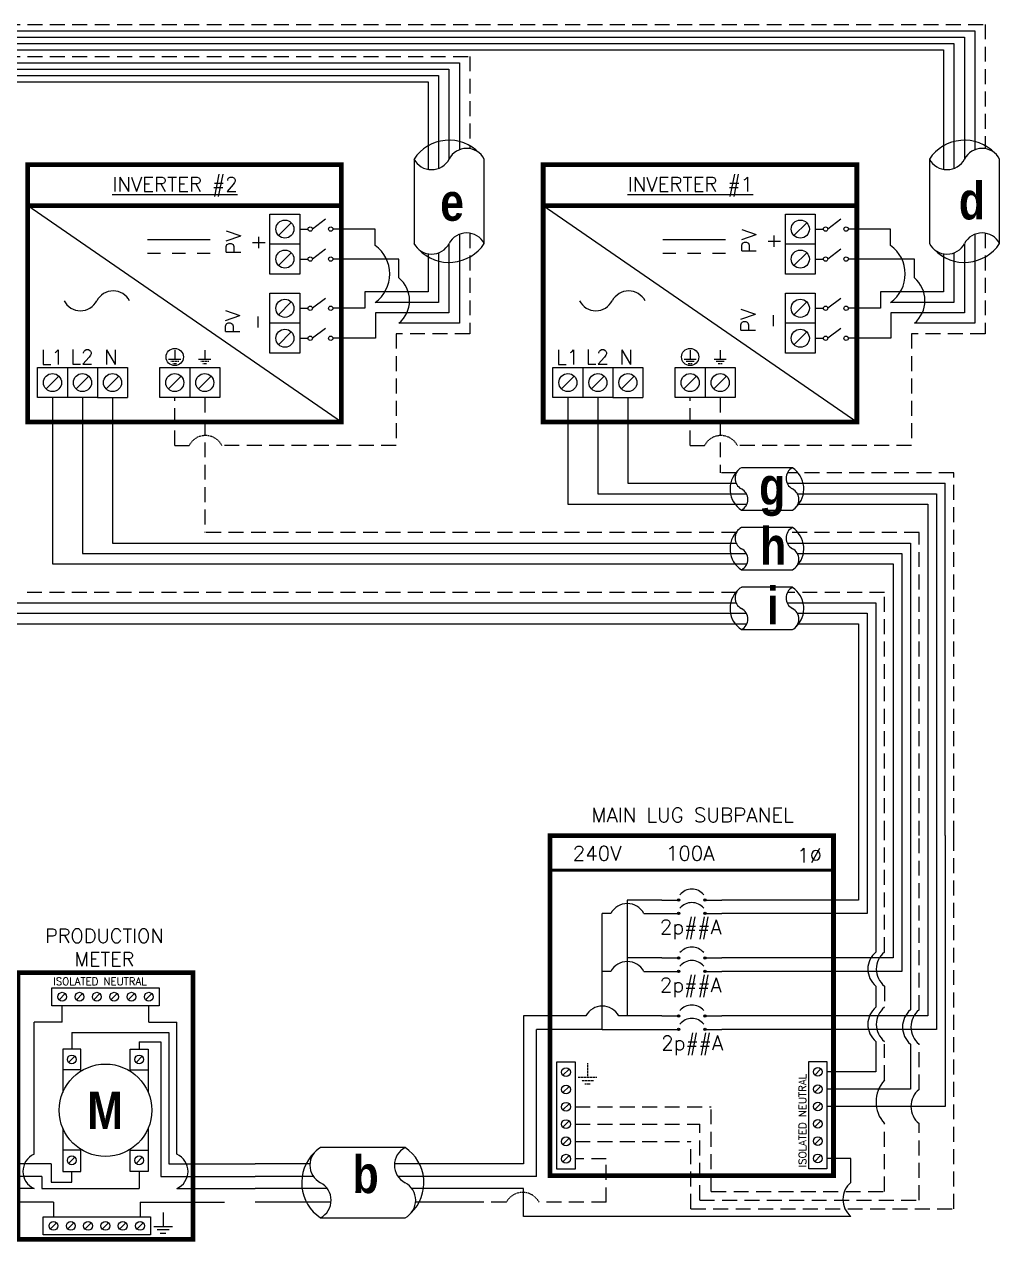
# Model space of a CAD drawing. Header units: feet. Extents: x 8026 to 8796, y 15293 to 15847.
# Drawn here: x 8536.2 to 8781.1, y 15506.4 to 15812.2 of the extents above; entities that cross this region are included whole.
import ezdxf

# ---------------------------------------------------------------- set-up
doc = ezdxf.new("R2010")
doc.units = ezdxf.units.FT
doc.header["$MEASUREMENT"] = 0
doc.linetypes.add('HIDDEN', pattern=[0.375, 0.25, -0.125])
for name, color, linetype in [('ONE LINE BLOCKS', 7, 'Continuous'), ('TABLES', 7, 'Continuous'), ('TEXT', 7, 'Continuous'), ('Z - TITLEBLOCK TXT', 7, 'Continuous')]:
    doc.layers.add(name, color=color, linetype=linetype)
doc.styles.add('ONE LINE TXT', font='techb___.ttf')
doc.styles.get("Standard").update_dxf_attribs({"font": 'simplex.shx'})

# ---------------------------------------------------------------- blocks, each defined once
blk = doc.blocks.new('*U14')
at = {"layer": 'ONE LINE BLOCKS', "linetype": 'Continuous'}
h = blk.add_hatch(color=1, dxfattribs=at)
h.dxf.hatch_style = 1
edge = h.paths.add_edge_path()
edge.add_arc((52.27, 75.95), 0.291, 0, 360)
h = blk.add_hatch(color=1, dxfattribs=at)
h.dxf.hatch_style = 1
edge = h.paths.add_edge_path()
edge.add_arc((58.94, 75.95), 0.291, 0, 360)
h = blk.add_hatch(color=1, dxfattribs=at)
h.dxf.hatch_style = 1
edge = h.paths.add_edge_path()
edge.add_arc((52.27, 72.57), 0.291, 0, 360)
h = blk.add_hatch(color=1, dxfattribs=at)
h.dxf.hatch_style = 1
edge = h.paths.add_edge_path()
edge.add_arc((58.94, 72.57), 0.291, 0, 360)
h = blk.add_hatch(color=1, dxfattribs=at)
h.dxf.hatch_style = 1
edge = h.paths.add_edge_path()
edge.add_arc((52.27, 61.39), 0.291, 0, 360)
h = blk.add_hatch(color=1, dxfattribs=at)
h.dxf.hatch_style = 1
edge = h.paths.add_edge_path()
edge.add_arc((58.94, 61.39), 0.291, 0, 360)
h = blk.add_hatch(color=1, dxfattribs=at)
h.dxf.hatch_style = 1
edge = h.paths.add_edge_path()
edge.add_arc((52.27, 58.01), 0.291, 0, 360)
h = blk.add_hatch(color=1, dxfattribs=at)
h.dxf.hatch_style = 1
edge = h.paths.add_edge_path()
edge.add_arc((58.94, 58.01), 0.291, 0, 360)
h = blk.add_hatch(color=1, dxfattribs=at)
h.dxf.hatch_style = 1
edge = h.paths.add_edge_path()
edge.add_arc((52.27, 46.83), 0.291, 0, 360)
h = blk.add_hatch(color=1, dxfattribs=at)
h.dxf.hatch_style = 1
edge = h.paths.add_edge_path()
edge.add_arc((58.94, 46.83), 0.291, 0, 360)
h = blk.add_hatch(color=1, dxfattribs=at)
h.dxf.hatch_style = 1
edge = h.paths.add_edge_path()
edge.add_arc((52.27, 43.45), 0.291, 0, 360)
h = blk.add_hatch(color=1, dxfattribs=at)
h.dxf.hatch_style = 1
edge = h.paths.add_edge_path()
edge.add_arc((58.94, 43.45), 0.291, 0, 360)
at = {"color": 7, "linetype": 'Continuous'}
for p, q in [((97.46, 92.13), (97.46, 75.95)), ((106.16, 92.13), (106.16, 61.39)), ((114.86, 92.13), (114.86, 46.83)), ((48.07, 75.95), (39.41, 75.95)), ((39.41, 75.95), (39.41, 61.39)), ((97.46, 75.95), (63.14, 75.95)), ((48.07, 61.39), (39.41, 61.39)), ((39.41, 61.39), (39.41, 46.83)), ((106.16, 61.39), (63.14, 61.39)), ((29, 46.83), (13.32, 46.83)), ((13.32, 46.83), (13.32, 9.66)), ((48.07, 46.83), (37.24, 46.83)), ((114.86, 46.83), (63.14, 46.83)), ((13.32, 9.66), (0, 9.66))]:
    blk.add_line(p, q, dxfattribs=at)
at = {"color": 10, "linetype": 'Continuous'}
for p, q in [((99.63, 92.13), (99.63, 72.57)), ((108.33, 92.13), (108.33, 58.01)), ((117.03, 92.13), (117.03, 43.45)), ((33.12, 58.01), (33.12, 72.57)), ((35.29, 72.57), (33.12, 72.57)), ((43.53, 72.57), (48.07, 72.57)), ((99.63, 72.57), (63.14, 72.57)), ((33.12, 43.45), (33.12, 58.01)), ((35.29, 58.01), (33.12, 58.01)), ((43.53, 58.01), (48.07, 58.01)), ((108.33, 58.01), (63.14, 58.01)), ((33.12, 43.45), (16.61, 43.45)), ((16.61, 6.49), (16.61, 43.45)), ((33.12, 43.45), (48.07, 43.45)), ((117.03, 43.45), (63.14, 43.45)), ((16.61, 6.49), (0, 6.49))]:
    blk.add_line(p, q, dxfattribs=at)
at = {"color": 253, "linetype": 'Continuous'}
for p, q in [((101.81, 92.13), (101.81, 62.88)), ((110.51, 92.13), (110.51, 48.32)), ((119.21, 92.13), (119.21, 24.07)), ((101.81, 54.32), (101.81, 48.99)), ((101.81, 40.44), (101.81, 32.77)), ((110.51, 39.76), (110.51, 28.42)), ((101.81, 32.77), (89.53, 32.77)), ((110.51, 28.42), (89.53, 28.42)), ((119.21, 24.07), (89.53, 24.07)), ((95.54, 11.02), (89.53, 11.02)), ((95.54, 5), (95.54, 11.02)), ((13.32, 3.45), (0, 3.45)), ((13.32, -3.56), (13.32, 3.45)), ((95.54, -3.56), (13.32, -3.56))]:
    blk.add_line(p, q, dxfattribs=at)
at = {"color": 10, "linetype": 'Continuous'}
for centre in [(39.41, 70.41), (39.41, 55.85)]:
    blk.add_arc(centre, 4.65, 27.6639, 152.3361, dxfattribs=at)
at = {"color": 253, "linetype": 'Continuous'}
for centre in [(105.39, 58.6), (105.39, 44.71), (114.09, 44.04), (99.12, 0.72)]:
    blk.add_arc(centre, 5.58, 129.9215, 230.0785, dxfattribs=at)
at = {"color": 7, "linetype": 'Continuous'}
blk.add_arc((33.12, 44.67), 4.65, 27.6639, 152.3361, dxfattribs=at)
at = {"layer": 'ONE LINE BLOCKS', "lineweight": 50}
blk.add_line((20.02, 83.43), (91.19, 83.43), dxfattribs=at)
at = {"layer": 'ONE LINE BLOCKS', "lineweight": 50, "const_width": 1.19}
blk.add_lwpolyline([(20.02, 6.67), (20.02, 92.13), (91.19, 92.13), (91.19, 6.67)], close=True, dxfattribs=at)
at = {"layer": 'TEXT', "color": 92, "linetype": 'HIDDEN', "ltscale": 15}
for p, q in [((103.98, 62.88), (103.98, 92.13)), ((112.68, 48.32), (112.68, 92.13)), ((121.38, -1.65), (121.38, 92.13)), ((103.98, 54.32), (103.98, 48.99)), ((103.98, 30.67), (103.98, 39.76)), ((112.68, 28.34), (112.68, 39.76)), ((26.29, 24), (60.5, 24)), ((60.5, 2.72), (60.5, 24)), ((26.29, 19.65), (57.58, 19.65)), ((57.58, 0.54), (57.58, 19.65)), ((103.98, 2.72), (103.98, 19.79)), ((112.68, 0.54), (112.68, 19.79)), ((26.29, 15.3), (55.38, 15.3)), ((55.38, -1.65), (55.38, 15.3)), ((34.13, 10.94), (26.29, 10.94)), ((34.13, 0), (34.13, 10.94)), ((9.01, 0), (0, 0)), ((34.13, 0), (17.25, 0)), ((57.58, 0.54), (112.68, 0.54)), ((60.5, 2.72), (103.98, 2.72)), ((55.38, -1.65), (121.38, -1.65))]:
    blk.add_line(p, q, dxfattribs=at)
at = {"layer": 'TEXT', "color": 92, "linetype": 'HIDDEN', "flags": 128}
for points in [[(29.4, 34.92), (29.4, 31.42)], [(27.06, 31.42), (31.74, 31.42)], [(30.93, 30.55), (27.87, 30.55)], [(30.12, 29.68), (28.68, 29.68)]]:
    blk.add_lwpolyline(points, dxfattribs=at)
at = {"layer": 'TEXT', "color": 92, "linetype": 'Continuous', "ltscale": 4}
for centre, radius, start, end in [((107.45, 58.6), 5.51, 129.059, 230.941), ((107.45, 44.71), 5.51, 129.059, 230.941), ((116.15, 44.04), 5.51, 129.059, 230.941), ((109.89, 25.23), 8.03, 137.3778, 222.6222), ((116.15, 24.07), 5.51, 129.059, 230.941)]:
    blk.add_arc(centre, radius, start, end, dxfattribs=at)
at = {"layer": 'TEXT', "color": 92, "linetype": 'HIDDEN', "ltscale": 0.3}
blk.add_arc((13.13, -2.16), 4.65, 27.6639, 152.3361, dxfattribs=at)
at = {"layer": 'Z - TITLEBLOCK TXT', "color": 1, "linetype": 'Continuous'}
for p, q in [((21.75, 8.35), (21.75, 35.29)), ((21.75, 35.29), (26.29, 35.29)), ((26.29, 35.29), (26.29, 8.35)), ((84.99, 8.42), (84.99, 35.37)), ((84.99, 35.37), (89.53, 35.37)), ((89.53, 35.37), (89.53, 8.42)), ((26.29, 8.35), (21.75, 8.35)), ((89.53, 8.42), (84.99, 8.42))]:
    blk.add_line(p, q, dxfattribs=at)
at = {"layer": 'Z - TITLEBLOCK TXT', "color": 4, "linetype": 'Continuous'}
for p, q in [((24.81, 33.48), (23.24, 31.91)), ((88.04, 33.56), (86.47, 31.98)), ((24.81, 29.13), (23.24, 27.56)), ((88.04, 29.2), (86.47, 27.63)), ((24.81, 24.78), (23.24, 23.21)), ((88.04, 24.85), (86.47, 23.28)), ((24.81, 20.43), (23.24, 18.86)), ((88.04, 20.5), (86.47, 18.93)), ((24.81, 16.08), (23.24, 14.51)), ((88.04, 16.15), (86.47, 14.58)), ((24.81, 11.73), (23.24, 10.16)), ((88.04, 11.8), (86.47, 10.23))]:
    blk.add_line(p, q, dxfattribs=at)
at = {"layer": 'Z - TITLEBLOCK TXT', "color": 1, "linetype": 'Continuous', "flags": 128}
for points in [[(48.07, 75.95), (52.27, 75.95)], [(48.07, 75.95), (52.27, 75.95)], [(58.94, 75.95), (63.14, 75.95)], [(48.07, 72.57), (52.27, 72.57)], [(48.07, 72.57), (52.27, 72.57)], [(58.94, 72.57), (63.14, 72.57)], [(48.07, 61.39), (52.27, 61.39)], [(48.07, 61.39), (52.27, 61.39)], [(58.94, 61.39), (63.14, 61.39)], [(48.07, 58.01), (52.27, 58.01)], [(48.07, 58.01), (52.27, 58.01)], [(58.94, 58.01), (63.14, 58.01)], [(48.07, 46.83), (52.27, 46.83)], [(48.07, 46.83), (52.27, 46.83)], [(58.94, 46.83), (63.14, 46.83)], [(48.07, 43.45), (52.27, 43.45)], [(48.07, 43.45), (52.27, 43.45)], [(58.94, 43.45), (63.14, 43.45)]]:
    blk.add_lwpolyline(points, dxfattribs=at)
at = {"layer": 'Z - TITLEBLOCK TXT', "color": 1, "linetype": 'Continuous'}
for centre in [(52.27, 75.95), (58.94, 75.95), (52.27, 72.57), (58.94, 72.57), (52.27, 61.39), (58.94, 61.39), (52.27, 58.01), (58.94, 58.01), (52.27, 46.83), (58.94, 46.83), (52.27, 43.45), (58.94, 43.45)]:
    blk.add_circle(centre, 0.291, dxfattribs=at)
at = {"layer": 'Z - TITLEBLOCK TXT', "color": 4, "linetype": 'Continuous'}
for centre in [(24.02, 32.7), (87.26, 32.77), (24.02, 28.35), (87.26, 28.42), (24.02, 24), (87.26, 24.07), (24.02, 19.65), (87.26, 19.72), (24.02, 15.3), (87.26, 15.37), (24.02, 10.94), (87.26, 11.02)]:
    blk.add_circle(centre, 1.11, dxfattribs=at)
at = {"layer": 'Z - TITLEBLOCK TXT', "color": 1, "linetype": 'Continuous'}
for centre in [(55.6, 74.75), (55.6, 71.37), (55.6, 60.19), (55.6, 56.81), (55.6, 45.63), (55.6, 42.25)]:
    blk.add_arc(centre, 3.93, 40.3392, 139.6608, dxfattribs=at)
at = {"layer": 'TABLES', "color": 1, "linetype": 'Continuous'}
for p in [(47.57, 67.33), (47.57, 52.77), (47.91, 38.21)]:
    blk.add_text('2p##A', height=3.658, dxfattribs=at).set_placement(p)
at = {"layer": 'TABLES', "color": 4, "linetype": 'Continuous'}
blk.add_text('ISOLATED NEUTRAL', height=1.8743, rotation=90, dxfattribs=at).set_placement((84.33, 8.78))
at = {"layer": 'TEXT', "color": 1, "attachment_point": 5}
for s, width, gutter_width, insert, char_height in [('MAIN LUG SUBPANEL ', 62.3984, 7.17, (55.8, 97.31), 3.6576), ('240V', 0.1481, 0.75, (31.81, 87.69), 3.658), ('100A', 0.1481, 0.75, (55.19, 87.69), 3.658), ('1∅', 0.1481, 0.75, (85.17, 87.17), 3.658)]:
    blk.add_mtext_dynamic_manual_height_columns(s, width=width, gutter_width=gutter_width, heights=[0], dxfattribs=dict(at, insert=insert, char_height=char_height))
blk = doc.blocks.new('M_METER PAN')
at = {"color": 253, "linetype": 'Continuous'}
for p, q in [((4.735, 8.023), (4.735, 8.748)), ((8.589, 8.023), (8.589, 8.748)), ((4.735, 8.023), (3.483, 8.023)), ((3.483, 2.136), (3.483, 8.023)), ((8.589, 8.023), (9.84, 8.023)), ((9.84, 2.136), (9.84, 8.023)), ((3.483, 0.611), (0, 0.611)), ((9.84, 0.611), (13.323, 0.611))]:
    blk.add_line(p, q, dxfattribs=at)
at = {"color": 7, "linetype": 'Continuous'}
for p, q in [((5.163, 7.563), (5.163, 6.819)), ((5.163, 7.563), (9.474, 7.563)), ((9.474, 7.563), (9.474, 1.711)), ((4.245, 1.711), (0, 1.711)), ((4.245, 1.711), (4.245, 0.898)), ((9.474, 1.711), (13.323, 1.711)), ((5.163, 0.898), (5.163, 1.37)), ((4.245, 0.898), (5.163, 0.898))]:
    blk.add_line(p, q, dxfattribs=at)
at = {"color": 10, "linetype": 'Continuous'}
for p, q in [((8.16, 7.142), (8.16, 6.819)), ((8.16, 7.142), (9.123, 7.142)), ((9.123, 7.142), (9.123, 1.149)), ((3.832, 1.149), (0, 1.149)), ((3.832, 1.149), (3.832, 0.611)), ((8.16, 1.37), (8.16, 0.611)), ((9.123, 1.149), (13.323, 1.149)), ((3.832, 0.611), (8.16, 0.611))]:
    blk.add_line(p, q, dxfattribs=at)
at = {"color": 1, "linetype": 'Continuous'}
for p, q in [((5.565, 5.899), (4.761, 5.899)), ((7.758, 5.899), (8.562, 5.899)), ((5.565, 2.326), (4.761, 2.326)), ((7.758, 2.326), (8.562, 2.326))]:
    blk.add_line(p, q, dxfattribs=at)
at = {"color": 253, "linetype": 'Continuous'}
for centre, start, end in [((3.823, 1.374), 113.9997, 246.0003), ((9.5, 1.374), 293.9997, 66.0003)]:
    blk.add_arc(centre, 0.835, start, end, dxfattribs=at)
at = {"layer": 'ONE LINE BLOCKS', "lineweight": 50, "const_width": 0.21}
blk.add_lwpolyline([(2.772, -1.647), (2.772, 10.216), (10.552, 10.216), (10.552, -1.647)], close=True, dxfattribs=at)
at = {"layer": 'TEXT', "color": 92, "linetype": 'HIDDEN', "ltscale": 15}
for p, q in [((4.347, 0), (0, 0)), ((4.347, 0), (4.347, -0.649)), ((8.201, 0), (8.201, -0.649)), ((8.201, 0), (13.323, 0))]:
    blk.add_line(p, q, dxfattribs=at)
at = {"layer": 'TEXT', "color": 92, "linetype": 'Continuous', "flags": 128}
for points in [[(9.228, -0.457), (9.227, -1.078)], [(8.812, -1.078), (9.642, -1.078)], [(9.498, -1.231), (8.956, -1.231)], [(9.354, -1.385), (9.1, -1.385)]]:
    blk.add_lwpolyline(points, dxfattribs=at)
at = {"layer": 'TEXT', "linetype": 'Continuous'}
blk.add_circle((6.662, 4.095), 2.059, dxfattribs=at)
at = {"layer": 'Z - TITLEBLOCK TXT', "color": 1, "linetype": 'Continuous'}
for p, q in [((4.275, 8.748), (4.275, 9.552)), ((4.275, 9.552), (9.049, 9.552)), ((9.049, 9.552), (9.049, 8.748)), ((9.049, 8.748), (4.275, 8.748)), ((4.761, 6.819), (4.761, 4.888)), ((5.565, 6.819), (4.761, 6.819)), ((5.565, 5.838), (5.565, 6.819)), ((7.758, 5.838), (7.758, 6.819)), ((7.758, 6.819), (8.562, 6.819)), ((8.562, 6.819), (8.562, 4.888)), ((4.761, 3.301), (4.761, 1.37)), ((8.562, 3.301), (8.562, 1.37)), ((5.565, 1.37), (5.565, 2.351)), ((7.758, 1.37), (7.758, 2.351)), ((4.761, 1.37), (5.565, 1.37)), ((8.562, 1.37), (7.758, 1.37)), ((3.887, -1.453), (3.887, -0.649)), ((3.887, -0.649), (8.661, -0.649)), ((8.661, -0.649), (8.661, -1.453)), ((8.661, -1.453), (3.887, -1.453))]:
    blk.add_line(p, q, dxfattribs=at)
at = {"layer": 'Z - TITLEBLOCK TXT', "color": 4, "linetype": 'Continuous'}
for p, q in [((4.874, 9.29), (4.596, 9.011)), ((5.645, 9.29), (5.366, 9.011)), ((6.416, 9.29), (6.137, 9.011)), ((7.186, 9.29), (6.908, 9.011)), ((7.957, 9.29), (7.679, 9.011)), ((8.728, 9.29), (8.449, 9.011)), ((5.303, 6.499), (5.024, 6.22)), ((8.299, 6.499), (8.021, 6.22)), ((5.303, 2.005), (5.024, 1.727)), ((8.299, 2.005), (8.021, 1.727)), ((4.486, -0.912), (4.208, -1.19)), ((5.257, -0.912), (4.978, -1.19)), ((6.028, -0.912), (5.749, -1.19)), ((6.798, -0.912), (6.52, -1.19)), ((7.569, -0.912), (7.291, -1.19)), ((8.34, -0.912), (8.061, -1.19))]:
    blk.add_line(p, q, dxfattribs=at)
for centre in [(4.735, 9.15), (5.506, 9.15), (6.276, 9.15), (7.047, 9.15), (7.818, 9.15), (8.589, 9.15), (5.163, 6.359), (8.16, 6.359), (5.163, 1.866), (8.16, 1.866), (4.347, -1.051), (5.118, -1.051), (5.888, -1.051), (6.659, -1.051), (7.43, -1.051), (8.201, -1.051)]:
    blk.add_circle(centre, 0.197, dxfattribs=at)
at = {"layer": 'TABLES', "color": 4, "linetype": 'Continuous'}
blk.add_text('ISOLATED NEUTRAL', height=0.33207, dxfattribs=at).set_placement((4.339, 9.669))
at = {"layer": 'TEXT', "color": 1, "insert": (6.613, 11.342), "char_height": 0.62775, "attachment_point": 5}
blk.add_mtext_dynamic_manual_height_columns('PRODUCTION METER', width=1.32031, gutter_width=7.17, heights=[0], dxfattribs=at)
at = {"layer": 'Z - TITLEBLOCK TXT', "color": 253, "linetype": 'Continuous', "style": 'ONE LINE TXT'}
blk.add_text('M', height=1.662, dxfattribs=at).set_placement((5.854, 3.259))
blk = doc.blocks.new('*U13')
at = {"color": 0}
blk.add_blockref('M_METER PAN', (0, 0), dxfattribs=at)
blk = doc.blocks.new('*U6')
at = {"color": 7, "linetype": 'Continuous'}
for p, q in [((6.669, 2.433), (2.905, 2.433)), ((2.435, 1.711), (0, 1.711)), ((9.575, 1.711), (6.199, 1.711)), ((2.905, -0.69), (6.669, -0.69))]:
    blk.add_line(p, q, dxfattribs=at)
at = {"color": 10, "linetype": 'Continuous'}
for p, q in [((2.591, 1.149), (0, 1.149)), ((9.575, 1.149), (6.355, 1.149))]:
    blk.add_line(p, q, dxfattribs=at)
at = {"color": 253, "linetype": 'Continuous'}
for p, q in [((3.208, 0.611), (0, 0.611)), ((9.575, 0.611), (6.972, 0.611))]:
    blk.add_line(p, q, dxfattribs=at)
at = {"color": 7, "linetype": 'Continuous'}
for centre, start, end in [((3.942, 0.872), 133.9732, 236.4265), ((5.633, 0.872), 313.9732, 56.4265)]:
    blk.add_arc(centre, 1.874, start, end, dxfattribs=at)
at = {"layer": 'TEXT', "color": 92, "linetype": 'HIDDEN', "ltscale": 15}
for p, q in [((3.373, 0), (0, 0)), ((9.575, 0), (7.137, 0))]:
    blk.add_line(p, q, dxfattribs=at)
at = {"layer": 'Z - TITLEBLOCK TXT', "linetype": 'Continuous'}
for centre, start, end in [((3.315, 1.653), 117.6639, 242.3361), ((7.078, 1.653), 117.6639, 242.3361), ((2.496, 0.091), 297.6639, 62.3361), ((6.26, 0.091), 297.6639, 62.3361)]:
    blk.add_arc(centre, 0.882, start, end, dxfattribs=at)

msp = doc.modelspace()

# ---------------------------------------------------------------- linework, layer by layer
at = {"color": 7, "linetype": 'Continuous'}
for p, q in [((8407.64, 15810.62), (8774.89, 15810.62)), ((8774.89, 15810.62), (8774.89, 15780.7)), ((8407.64, 15807.41), (8769.64, 15807.41)), ((8769.64, 15807.41), (8769.64, 15776.04)), ((8407.64, 15802.59), (8645.46, 15802.58)), ((8645.46, 15802.58), (8645.46, 15780.7)), ((8407.64, 15799.37), (8640.21, 15799.37)), ((8640.21, 15799.37), (8640.21, 15776.04)), ((8634.08, 15778.39), (8634.08, 15757.15)), ((8651.7, 15757.15), (8651.7, 15778.39)), ((8763.51, 15778.39), (8763.51, 15757.15)), ((8781.14, 15757.15), (8781.14, 15778.39)), ((8624.33, 15760.78), (8613.7, 15760.78)), ((8624.33, 15756.67), (8624.33, 15760.78)), ((8645.46, 15759.46), (8645.46, 15737.12)), ((8753.76, 15760.78), (8743.13, 15760.78)), ((8753.76, 15756.67), (8753.76, 15760.78)), ((8774.89, 15759.46), (8774.89, 15737.12)), ((8630.29, 15753.24), (8613.7, 15753.24)), ((8630.29, 15748.52), (8630.29, 15753.24)), ((8640.21, 15754.79), (8640.21, 15742.37)), ((8759.72, 15753.24), (8743.13, 15753.24)), ((8759.72, 15748.52), (8759.72, 15753.24)), ((8769.64, 15754.79), (8769.64, 15742.37)), ((8640.21, 15742.37), (8624.33, 15742.37)), ((8769.64, 15742.37), (8753.76, 15742.37)), ((8645.46, 15737.12), (8630.29, 15737.12)), ((8774.89, 15737.12), (8759.72, 15737.12)), ((8543.29, 15718.45), (8543.29, 15676.64)), ((8672.72, 15718.45), (8672.72, 15691.66)), ((8729.09, 15700.82), (8716.28, 15700.82)), ((8672.72, 15691.66), (8717.65, 15691.66)), ((8730.46, 15691.66), (8763.09, 15691.66)), ((8763.09, 15691.66), (8763.09, 15608.38)), ((8716.28, 15690.19), (8729.09, 15690.19)), ((8729.09, 15685.79), (8716.28, 15685.79)), ((8543.29, 15676.64), (8717.65, 15676.64)), ((8730.46, 15676.64), (8754.39, 15676.64)), ((8754.39, 15676.64), (8754.39, 15608.38)), ((8716.28, 15675.16), (8729.09, 15675.16)), ((8729.09, 15670.77), (8716.28, 15670.77)), ((8525.05, 15661.61), (8717.65, 15661.61)), ((8730.46, 15661.61), (8745.69, 15661.61)), ((8745.69, 15661.61), (8745.69, 15608.38)), ((8716.28, 15660.14), (8729.09, 15660.14))]:
    msp.add_line(p, q, dxfattribs=at)
at = {"color": 253, "linetype": 'Continuous'}
for p, q in [((8407.64, 15809.02), (8772.27, 15809.01)), ((8772.27, 15809.01), (8772.27, 15778.29)), ((8407.64, 15805.8), (8767.02, 15805.8)), ((8767.02, 15805.8), (8767.02, 15775.81)), ((8407.64, 15800.98), (8642.84, 15800.98)), ((8642.84, 15800.98), (8642.84, 15778.29)), ((8407.64, 15797.76), (8637.59, 15797.76)), ((8637.59, 15797.76), (8637.59, 15775.81)), ((8642.84, 15757.04), (8642.84, 15739.75)), ((8772.27, 15757.04), (8772.27, 15739.75)), ((8637.59, 15754.56), (8637.59, 15744.99)), ((8767.02, 15754.56), (8767.02, 15744.99)), ((8637.59, 15744.99), (8621.75, 15744.99)), ((8621.75, 15744.99), (8621.75, 15740.88)), ((8767.02, 15744.99), (8751.19, 15744.99)), ((8751.19, 15744.99), (8751.19, 15740.88)), ((8621.75, 15740.88), (8613.7, 15740.88)), ((8751.19, 15740.88), (8743.13, 15740.88)), ((8642.84, 15739.75), (8624.38, 15739.75)), ((8624.38, 15739.75), (8624.38, 15733.35)), ((8772.27, 15739.75), (8753.81, 15739.75)), ((8753.81, 15739.75), (8753.81, 15733.35)), ((8624.38, 15733.35), (8613.7, 15733.35)), ((8753.81, 15733.35), (8743.13, 15733.35)), ((8558.36, 15718.45), (8558.36, 15681.9)), ((8687.79, 15718.45), (8687.79, 15696.92)), ((8687.79, 15696.92), (8714.94, 15696.92)), ((8727.76, 15696.92), (8767.44, 15696.92)), ((8767.44, 15608.38), (8767.44, 15696.92)), ((8558.36, 15681.9), (8714.94, 15681.9)), ((8727.76, 15681.9), (8758.74, 15681.9)), ((8758.74, 15681.9), (8758.74, 15608.38)), ((8532.33, 15666.87), (8714.94, 15666.87)), ((8727.76, 15666.87), (8750.04, 15666.87)), ((8750.04, 15666.87), (8750.04, 15608.38))]:
    msp.add_line(p, q, dxfattribs=at)
at = {"color": 10, "linetype": 'Continuous'}
for p, q in [((8550.82, 15718.45), (8550.82, 15679.27)), ((8680.25, 15718.45), (8680.25, 15694.29)), ((8680.25, 15694.29), (8717.52, 15694.29)), ((8730.33, 15694.29), (8765.27, 15694.29)), ((8765.27, 15694.29), (8765.27, 15608.38)), ((8550.82, 15679.27), (8717.52, 15679.27)), ((8730.33, 15679.27), (8756.57, 15679.27)), ((8756.57, 15679.27), (8756.57, 15608.38)), ((8528.27, 15664.24), (8717.52, 15664.24)), ((8730.33, 15664.24), (8747.87, 15664.24)), ((8747.87, 15664.24), (8747.87, 15608.38))]:
    msp.add_line(p, q, dxfattribs=at)
at = {"color": 7, "linetype": 'Continuous'}
for centre, radius, start, end in [((8642.89, 15772.54), 10.58, 43.9732, 146.4265), ((8772.32, 15772.54), 10.58, 43.9732, 146.4265), ((8642.89, 15763), 10.58, 223.9732, 326.4265), ((8772.32, 15763), 10.58, 223.9732, 326.4265), ((8725.57, 15695.5), 6.38, 313.9732, 56.4265), ((8719.81, 15695.5), 6.38, 133.9732, 236.4265), ((8725.57, 15680.48), 6.38, 313.9732, 56.4265), ((8719.81, 15680.48), 6.38, 133.9732, 236.4265), ((8719.81, 15665.45), 6.38, 133.9732, 236.4265), ((8725.57, 15665.45), 6.38, 313.9732, 56.4265)]:
    msp.add_arc(centre, radius, start, end, dxfattribs=at)
at = {"layer": 'ONE LINE BLOCKS', "lineweight": 50, "const_width": 1.19}
for points in [[(8537.07, 15712.29), (8537.07, 15776.94), (8615.84, 15776.94), (8615.84, 15712.29)], [(8537.07, 15766.66), (8537.07, 15776.94), (8615.84, 15776.94), (8615.84, 15766.66)], [(8666.5, 15712.29), (8666.5, 15776.94), (8745.27, 15776.94), (8745.27, 15712.29)], [(8666.5, 15766.66), (8666.5, 15776.94), (8745.27, 15776.94), (8745.27, 15766.66)]]:
    msp.add_lwpolyline(points, close=True, dxfattribs=at)
at = {"layer": 'TEXT', "color": 92, "linetype": 'HIDDEN', "ltscale": 15}
for p, q in [((8407.64, 15812.23), (8777.51, 15812.23)), ((8777.51, 15812.23), (8777.51, 15780.99)), ((8407.64, 15804.19), (8648.08, 15804.19)), ((8648.08, 15804.19), (8648.08, 15780.99)), ((8648.08, 15759.75), (8648.08, 15734.5)), ((8777.51, 15759.75), (8777.51, 15734.5)), ((8648.08, 15734.5), (8629.57, 15734.5)), ((8629.57, 15734.5), (8629.57, 15706.42)), ((8777.51, 15734.5), (8759, 15734.5)), ((8759, 15734.5), (8759, 15706.42)), ((8573.99, 15706.42), (8573.99, 15718.45)), ((8581.53, 15718.45), (8581.53, 15684.53)), ((8703.42, 15706.42), (8703.42, 15718.45)), ((8710.96, 15718.45), (8710.96, 15699.55)), ((8573.99, 15706.42), (8577.59, 15706.42)), ((8629.57, 15706.42), (8585.83, 15706.42)), ((8703.42, 15706.42), (8707.03, 15706.42)), ((8759, 15706.42), (8715.26, 15706.42)), ((8715.02, 15699.55), (8710.96, 15699.55)), ((8769.62, 15699.55), (8727.83, 15699.55)), ((8769.62, 15608.38), (8769.62, 15699.55)), ((8715.02, 15684.53), (8581.53, 15684.53)), ((8760.92, 15684.53), (8727.83, 15684.53)), ((8760.92, 15608.38), (8760.92, 15684.53)), ((8715.02, 15669.5), (8535.97, 15669.5)), ((8752.22, 15669.5), (8727.83, 15669.5)), ((8752.22, 15608.38), (8752.22, 15669.5))]:
    msp.add_line(p, q, dxfattribs=at)
at = {"layer": 'TEXT', "color": 92, "linetype": 'Continuous', "flags": 128}
for points in [[(8572.46, 15728.1), (8575.53, 15728.1)], [(8573.99, 15730.4), (8573.99, 15728.1)], [(8579.99, 15728.1), (8583.06, 15728.1)], [(8581.53, 15730.4), (8581.53, 15728.1)], [(8701.89, 15728.1), (8704.96, 15728.1)], [(8703.43, 15730.4), (8703.42, 15728.1)], [(8709.42, 15728.1), (8712.49, 15728.1)], [(8710.96, 15730.4), (8710.96, 15728.1)], [(8704.43, 15727.53), (8702.42, 15727.53)], [(8711.96, 15727.53), (8709.95, 15727.53)]]:
    msp.add_lwpolyline(points, dxfattribs=at)
at = {"layer": 'TEXT', "color": 92, "linetype": 'HIDDEN', "flags": 128}
for points in [[(8575, 15727.53), (8572.99, 15727.53)], [(8574.46, 15726.96), (8573.52, 15726.96)], [(8582.53, 15727.53), (8580.52, 15727.53)], [(8582, 15726.96), (8581.06, 15726.96)], [(8703.89, 15726.96), (8702.95, 15726.96)], [(8711.43, 15726.96), (8710.49, 15726.96)]]:
    msp.add_lwpolyline(points, dxfattribs=at)
at = {"layer": 'TEXT', "color": 92, "linetype": 'Continuous'}
for centre in [(8573.99, 15728.65), (8703.42, 15728.65)]:
    msp.add_circle(centre, 2.17, dxfattribs=at)
at = {"layer": 'TEXT', "color": 92, "linetype": 'HIDDEN', "ltscale": 0.3}
for centre in [(8581.71, 15704.26), (8711.15, 15704.26)]:
    msp.add_arc(centre, 4.65, 27.6639, 152.3361, dxfattribs=at)
at = {"layer": 'Z - TITLEBLOCK TXT', "color": 7, "linetype": 'Continuous'}
for p, q in [((8615.84, 15712.29), (8537.07, 15766.66)), ((8745.27, 15712.29), (8666.5, 15766.66)), ((8582.89, 15758.05), (8567.13, 15758.05)), ((8712.32, 15758.05), (8696.56, 15758.05)), ((8570.42, 15754.64), (8567.13, 15754.64)), ((8576.66, 15754.64), (8573.36, 15754.64)), ((8582.89, 15754.64), (8579.6, 15754.64)), ((8699.85, 15754.64), (8696.56, 15754.64)), ((8706.09, 15754.64), (8702.79, 15754.64)), ((8712.32, 15754.64), (8709.03, 15754.64))]:
    msp.add_line(p, q, dxfattribs=at)
at = {"layer": 'Z - TITLEBLOCK TXT', "color": 1, "linetype": 'Continuous'}
for p, q in [((8597.89, 15749.48), (8597.89, 15764.55)), ((8597.89, 15764.55), (8605.42, 15764.55)), ((8597.89, 15749.48), (8597.89, 15764.55)), ((8605.42, 15764.55), (8605.42, 15749.48)), ((8605.42, 15764.55), (8605.42, 15757.01)), ((8611.85, 15763.24), (8608.59, 15760.8)), ((8727.32, 15749.48), (8727.32, 15764.55)), ((8727.32, 15764.55), (8734.85, 15764.55)), ((8727.32, 15749.48), (8727.32, 15764.55)), ((8734.85, 15764.55), (8734.85, 15749.48)), ((8734.85, 15764.55), (8734.85, 15757.01)), ((8741.28, 15763.24), (8738.02, 15760.8)), ((8605.42, 15760.78), (8607.46, 15760.78)), ((8734.85, 15760.78), (8736.89, 15760.78)), ((8605.42, 15757.01), (8597.89, 15757.01)), ((8611.85, 15755.71), (8608.59, 15753.26)), ((8734.85, 15757.01), (8727.32, 15757.01)), ((8741.28, 15755.71), (8738.02, 15753.26)), ((8605.42, 15753.24), (8607.46, 15753.24)), ((8734.85, 15753.24), (8736.89, 15753.24)), ((8605.42, 15749.48), (8597.89, 15749.48)), ((8734.85, 15749.48), (8727.32, 15749.48)), ((8597.89, 15729.58), (8597.89, 15744.65)), ((8597.89, 15744.65), (8605.42, 15744.65)), ((8605.42, 15744.65), (8605.42, 15737.12)), ((8611.85, 15743.34), (8608.59, 15740.9)), ((8727.32, 15729.58), (8727.32, 15744.65)), ((8727.32, 15744.65), (8734.85, 15744.65)), ((8734.85, 15744.65), (8734.85, 15737.12)), ((8741.28, 15743.34), (8738.02, 15740.9)), ((8605.42, 15740.88), (8607.46, 15740.88)), ((8734.85, 15740.88), (8736.89, 15740.88)), ((8605.42, 15737.12), (8597.89, 15737.12)), ((8605.42, 15737.12), (8605.42, 15729.58)), ((8734.85, 15737.12), (8727.32, 15737.12)), ((8734.85, 15737.12), (8734.85, 15729.58)), ((8611.85, 15735.81), (8608.59, 15733.37)), ((8741.28, 15735.81), (8738.02, 15733.37)), ((8605.42, 15733.35), (8607.46, 15733.35)), ((8734.85, 15733.35), (8736.89, 15733.35)), ((8605.42, 15729.58), (8597.89, 15729.58)), ((8734.85, 15729.58), (8727.32, 15729.58)), ((8539.52, 15725.99), (8554.59, 15725.99)), ((8539.52, 15718.45), (8539.52, 15725.99)), ((8539.52, 15725.99), (8547.05, 15725.99)), ((8547.05, 15725.99), (8547.05, 15718.45)), ((8554.59, 15725.99), (8554.59, 15718.45)), ((8554.59, 15725.99), (8562.12, 15725.99)), ((8562.12, 15725.99), (8562.12, 15718.45)), ((8570.23, 15725.99), (8585.3, 15725.99)), ((8570.23, 15718.45), (8570.23, 15725.99)), ((8570.23, 15725.99), (8577.76, 15725.99)), ((8577.76, 15725.99), (8577.76, 15718.45)), ((8585.3, 15725.99), (8585.3, 15718.45)), ((8668.95, 15725.99), (8684.02, 15725.99)), ((8668.95, 15718.45), (8668.95, 15725.99)), ((8668.95, 15725.99), (8676.49, 15725.99)), ((8676.49, 15725.99), (8676.49, 15718.45)), ((8684.02, 15725.99), (8684.02, 15718.45)), ((8684.02, 15725.99), (8691.55, 15725.99)), ((8691.55, 15725.99), (8691.55, 15718.45)), ((8699.66, 15725.99), (8714.73, 15725.99)), ((8699.66, 15718.45), (8699.66, 15725.99)), ((8699.66, 15725.99), (8707.19, 15725.99)), ((8707.19, 15725.99), (8707.19, 15718.45)), ((8714.73, 15725.99), (8714.73, 15718.45)), ((8554.59, 15718.45), (8539.52, 15718.45)), ((8554.59, 15718.45), (8562.12, 15718.45)), ((8585.3, 15718.45), (8570.23, 15718.45)), ((8684.02, 15718.45), (8668.95, 15718.45)), ((8684.02, 15718.45), (8691.55, 15718.45)), ((8714.73, 15718.45), (8699.66, 15718.45))]:
    msp.add_line(p, q, dxfattribs=at)
at = {"layer": 'Z - TITLEBLOCK TXT', "color": 4, "linetype": 'Continuous'}
for p, q in [((8603.26, 15762.39), (8600.05, 15759.17)), ((8732.69, 15762.39), (8729.48, 15759.17)), ((8603.26, 15754.85), (8600.05, 15751.64)), ((8732.69, 15754.85), (8729.48, 15751.64)), ((8603.26, 15742.49), (8600.05, 15739.28)), ((8732.69, 15742.49), (8729.48, 15739.28)), ((8603.26, 15734.96), (8600.05, 15731.74)), ((8732.69, 15734.96), (8729.48, 15731.74)), ((8544.89, 15723.83), (8541.68, 15720.62)), ((8552.43, 15723.83), (8549.21, 15720.62)), ((8559.96, 15723.83), (8556.75, 15720.62)), ((8575.6, 15723.83), (8572.39, 15720.62)), ((8583.14, 15723.83), (8579.92, 15720.62)), ((8674.33, 15723.83), (8671.11, 15720.62)), ((8681.86, 15723.83), (8678.65, 15720.62)), ((8689.39, 15723.83), (8686.18, 15720.62)), ((8705.03, 15723.83), (8701.82, 15720.62)), ((8712.57, 15723.83), (8709.35, 15720.62))]:
    msp.add_line(p, q, dxfattribs=at)
for centre in [(8601.65, 15760.78), (8731.08, 15760.78), (8601.65, 15753.24), (8731.08, 15753.24), (8601.65, 15740.88), (8731.08, 15740.88), (8601.65, 15733.35), (8731.08, 15733.35), (8543.29, 15722.22), (8550.82, 15722.22), (8558.36, 15722.22), (8573.99, 15722.22), (8581.53, 15722.22), (8672.72, 15722.22), (8680.25, 15722.22), (8687.79, 15722.22), (8703.42, 15722.22), (8710.96, 15722.22)]:
    msp.add_circle(centre, 2.27, dxfattribs=at)
at = {"layer": 'Z - TITLEBLOCK TXT', "color": 1, "linetype": 'Continuous'}
for centre in [(8608, 15760.78), (8613.16, 15760.78), (8737.43, 15760.78), (8742.59, 15760.78), (8608, 15753.24), (8613.16, 15753.24), (8737.43, 15753.24), (8742.59, 15753.24), (8608, 15740.88), (8613.16, 15740.88), (8737.43, 15740.88), (8742.59, 15740.88), (8608, 15733.35), (8613.16, 15733.35), (8737.43, 15733.35), (8742.59, 15733.35)]:
    msp.add_circle(centre, 0.541, dxfattribs=at)
at = {"layer": 'Z - TITLEBLOCK TXT', "linetype": 'Continuous'}
for centre, radius, start, end in [((8647.3, 15776.08), 4.98, 27.6639, 152.3361), ((8776.73, 15776.08), 4.98, 27.6639, 152.3361), ((8638.48, 15780.7), 4.98, 207.6639, 332.3361), ((8767.91, 15780.7), 4.98, 207.6639, 332.3361), ((8647.3, 15754.84), 4.98, 27.6639, 152.3361), ((8776.73, 15754.84), 4.98, 27.6639, 152.3361), ((8619.2, 15749.52), 8.8, 305.6505, 54.3495), ((8638.48, 15759.46), 4.98, 207.6639, 332.3361), ((8748.63, 15749.52), 8.8, 305.6505, 54.3495), ((8767.91, 15759.46), 4.98, 207.6639, 332.3361), ((8625.52, 15742.82), 7.43, 309.9338, 50.0662), ((8754.95, 15742.82), 7.43, 309.9338, 50.0662), ((8558.54, 15740.6), 4.65, 27.6639, 152.3361), ((8687.97, 15740.6), 4.65, 27.6639, 152.3361), ((8550.3, 15744.92), 4.65, 207.6639, 332.3361), ((8679.74, 15744.92), 4.65, 207.6639, 332.3361), ((8717.68, 15698.16), 3, 117.6639, 242.3361), ((8730.49, 15698.16), 3, 117.6639, 242.3361), ((8714.89, 15692.84), 3, 297.6639, 62.3361), ((8727.7, 15692.84), 3, 297.6639, 62.3361), ((8717.68, 15683.14), 3, 117.6639, 242.3361), ((8730.49, 15683.14), 3, 117.6639, 242.3361), ((8714.89, 15677.82), 3, 297.6639, 62.3361), ((8727.7, 15677.82), 3, 297.6639, 62.3361), ((8717.68, 15668.11), 3, 117.6639, 242.3361), ((8730.49, 15668.11), 3, 117.6639, 242.3361), ((8714.89, 15662.8), 3, 297.6639, 62.3361), ((8727.7, 15662.8), 3, 297.6639, 62.3361)]:
    msp.add_arc(centre, radius, start, end, dxfattribs=at)

# ---------------------------------------------------------------- block references
msp.add_blockref('*U14', (8648.23, 15516.25))
at = {"color": 155, "true_color": 0x647190, "xscale": 5.644441731736358, "yscale": 5.644441731736358, "zscale": 5.644441731736358}
for name, p in [('*U13', (8518.99, 15516.25)), ('*U6', (8594.19, 15516.25))]:
    msp.add_blockref(name, p, dxfattribs=at)

# ---------------------------------------------------------------- texts
at = {"layer": 'TABLES', "color": 1, "linetype": 'Continuous'}
for s, p in [('%%UINVERTER #2', (8558.28, 15770.21)), ('%%UINVERTER #1', (8687.71, 15770.21))]:
    msp.add_text(s, height=3.6576, dxfattribs=at).set_placement(p)
at = {"layer": 'TEXT', "color": 1, "char_height": 3.658, "attachment_point": 5, "rotation": 90}
for s, width, insert in [('PV +', 2.8378, (8591.81, 15757.42)), ('PV +', 2.8378, (8721.24, 15757.76)), ('PV -', 2.8013, (8591.59, 15737.45)), ('PV -', 2.8013, (8721.02, 15737.78))]:
    msp.add_mtext_dynamic_manual_height_columns(s, width=width, gutter_width=0.75, heights=[0], dxfattribs=dict(at, insert=insert))
at = {"layer": 'TEXT', "color": 1, "attachment_point": 5}
for s, insert, char_height in [('L1', (8543.23, 15728.63), 3.658), ('L2', (8550.69, 15728.66), 3.658), ('N', (8557.94, 15728.6), 3.66), ('L1', (8672.66, 15728.63), 3.658), ('L2', (8680.12, 15728.66), 3.658), ('N', (8687.37, 15728.6), 3.66)]:
    msp.add_mtext_dynamic_manual_height_columns(s, width=0.1481, gutter_width=0.75, heights=[0], dxfattribs=dict(at, insert=insert, char_height=char_height))
at = {"layer": 'Z - TITLEBLOCK TXT', "color": 1, "linetype": 'Continuous', "char_height": 9.3833, "attachment_point": 1, "style": 'ONE LINE TXT'}
for s, insert in [('{\\W1;\\C256;d}', (8770.89, 15772.6)), ('{\\W1;\\C256;e}', (8640.64, 15772.26)), ('{\\W1;\\C256;g}', (8720.74, 15700.89)), ('{\\W1;\\C256;h}', (8720.98, 15685.86)), ('{\\W1;\\C256;i}', (8722.7, 15670.84)), ('{\\W1;\\C256;b}', (8618.65, 15527.94))]:
    msp.add_mtext_dynamic_manual_height_columns(s, width=0.1385, gutter_width=2.13, heights=[0], dxfattribs=dict(at, insert=insert))

doc.saveas('drawing.dxf')
